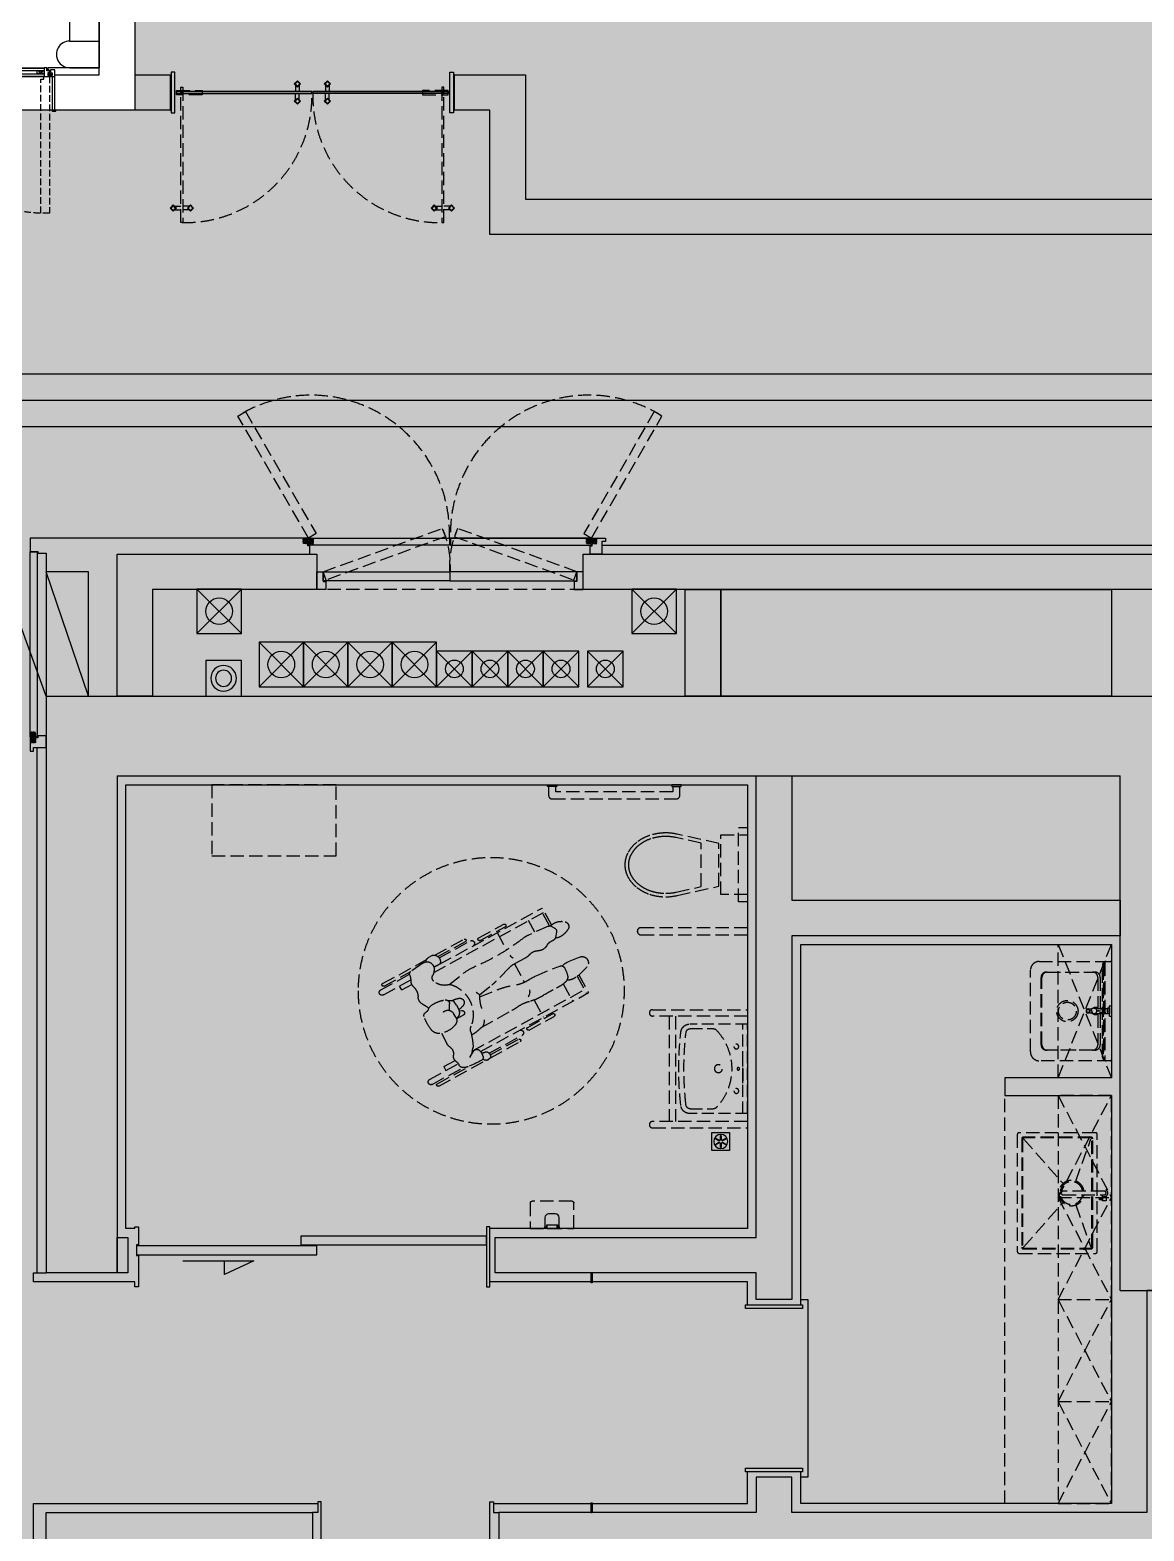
# Model space of a CAD drawing. Extents: x -284868 to 304789, y -137694 to 137894.
# Drawn here: x -67447 to -61173, y -83492 to -75036 of the extents above; entities that cross this region are included whole.
import ezdxf

# ---------------------------------------------------------------- set-up
doc = ezdxf.new("R2010")
doc.units = 0
doc.set_wipeout_variables(frame=1)
doc.linetypes.add('DASH', pattern=[0.35, 0.25, -0.1])
doc.linetypes.add('DASHED', pattern=[0.75, 0.5, -0.25])
doc.layers.get('0').update_dxf_attribs({"linetype": 'CONTINUOUS'})
for name, color, linetype in [('0-墙', 4, 'CONTINUOUS'), ('0-建筑柱体', 251, 'CONTINUOUS'), ('0-消防栓(给排水)', 9, 'CONTINUOUS'), ('0-非设计区域', 251, 'CONTINUOUS'), ('CABLETRAY', 4, 'CONTINUOUS'), ('CABLETRAY_DOTE', 5, 'DASH'), ('F-地漏', 8, 'CONTINUOUS'), ('P-完成面', 42, 'CONTINUOUS'), ('P-平面家具', 3, 'CONTINUOUS'), ('P-平面洁具', 3, 'CONTINUOUS'), ('P-门套', 3, 'CONTINUOUS'), ('P-门扇', 6, 'CONTINUOUS'), ('WIRE-照明', 130, 'CONTINUOUS')]:
    doc.layers.add(name, color=color, linetype=linetype)

# ---------------------------------------------------------------- blocks, each defined once
blk = doc.blocks.new('sgASGHHHH')
for points in [[(-109045.8, -897124), (-108645.8, -897574), (-102995.8, -897574), (-102879.2, -897424), (-102995.8, -897124)], [(-108645.8, -897574), (-109045.8, -897124), (-109045.8, -900374), (-108645.8, -900374)], [(-102879.2, -897424), (-102645.8, -897574), (-98745.8, -897574), (-98745.8, -897124), (-102995.8, -897124)], [(-102645.8, -900474), (-102645.8, -897574), (-102879.2, -897424), (-102995.8, -897574), (-102995.8, -900474)]]:
    blk.add_hatch(color=256).paths.add_polyline_path(points)
at = {"color": 4}
for p, q in [((-109045.8, -897124), (-102995.8, -897124)), ((-109045.8, -897124), (-109045.8, -900374)), ((-102995.8, -897124), (-98745.8, -897124)), ((-108645.8, -897574), (-102995.8, -897574)), ((-108645.8, -897574), (-108645.8, -900374)), ((-102995.8, -900474), (-102995.8, -897574)), ((-108645.8, -900374), (-109045.8, -900374)), ((-102995.8, -900474), (-102645.8, -900474))]:
    blk.add_line(p, q, dxfattribs=at)
blk = doc.blocks.new('A$C10332E08')
for p, q in [((250, 0), (0, 250)), ((250, 250), (0, 0))]:
    blk.add_line(p, q)
blk.add_lwpolyline([(0, 250), (250, 250), (250, 0), (0, 0)], close=True)
blk = doc.blocks.new('A$C2AC726D9')
for centre, radius in [((11625, -11675), 75), ((14075, -11675), 75), ((11975, -11975), 75), ((12225, -11975), 75), ((12475, -11975), 75), ((12725, -11975), 75), ((12950, -12000), 50), ((13150, -12000), 50), ((13350.1, -12000), 50), ((13550.1, -12000), 50), ((13800, -12000), 50)]:
    blk.add_circle(centre, radius)
at = {"xscale": -1, "rotation": 90}
for p in [(11750, -11550), (14200, -11550), (12100, -11850), (12350, -11850), (12600, -11850), (12850, -11850)]:
    blk.add_blockref('A$C10332E08', p, dxfattribs=at)
at = {"zscale": 0.8, "rotation": 90}
for p, xscale, yscale in [((13050, -11900), -0.8000000000000095, 0.8000000000000095), ((13900, -11900), -0.8000000000000081, 0.8000000000000081)]:
    blk.add_blockref('A$C10332E08', p, dxfattribs=dict(at, xscale=xscale, yscale=yscale))
at = {"xscale": -0.8, "yscale": 0.8, "zscale": 0.8}
for p in [(13250, -12100), (13450.1, -12100), (13650.1, -12100)]:
    blk.add_blockref('A$C10332E08', p, dxfattribs=at)
blk = doc.blocks.new('A$C2E9C7AB1')
blk.add_lwpolyline([(-200, 0), (0, 0), (0, -200), (-200, -200)], close=True)
for radius in [72.3, 45.5]:
    blk.add_circle((-100, -100), radius)
blk = doc.blocks.new('A$C5B4E3DF6')
for p, q in [((0, 240), (-658.7, 476.9)), ((-700, 0), (-700, 240)), ((0, 0), (-700, 240)), ((-700, 240), (0, 240)), ((0, 240), (0, 0)), ((0, 0), (-700, 0))]:
    blk.add_line(p, q)
for points in [[(-700, 240), (-541.4, 498.1), (-398.1, 240)], [(-398.1, 240), (-239.5, 498.1), (-96.1, 240)], [(-700, 0), (-700, 240), (0, 0)]]:
    blk.add_solid(points)
blk = doc.blocks.new('A$C3F6147FC')
at = {"xscale": -1}
for name, p, rotation in [('A$C5B4E3DF6', (240, 20700), 90), ('A$C2E9C7AB1', (1100, 20900), 270)]:
    blk.add_blockref(name, p, dxfattribs=dict(at, rotation=rotation))
blk = doc.blocks.new('A$C67A6433D')
at = {"linetype": 'DASH', "ltscale": 0.03}
blk.add_wipeout([(30.7, 0), (-28.1, 0), (-28.1, 25.8), (30.7, 25.8)], dxfattribs=at)
for p, q in [((-25.8, 19.5), (-22.7, 19)), ((-25.4, 13.4), (-18.7, 4.2)), ((-20.9, 18.6), (-9.1, 16.4)), ((-20.3, 1.6), (-20.3, 0)), ((-18.9, 12.6), (-11.9, 2.9)), ((-17.9, 11.2), (-6.8, 9.1)), ((-16, 8.5), (-6.1, 8.5)), ((-16, 2.9), (-0.3, 2.9)), ((-13, 24.2), (-13, 25.8)), ((-12.3, 23.4), (-12.3, 24.7)), ((-12.3, 24.7), (0, 24.7)), ((-8.8, 11.8), (-8.7, 20.7)), ((-8.7, 16.4), (-8.7, 20.7)), ((-1.5, 4), (-7.9, 10.2)), ((-1.9, 19.2), (-3.5, 14.1)), ((0.4, 9.4), (-2.8, 11.9)), ((2.6, 9.4), (5.8, 11.9)), ((30.4, 25.8), (3, 25.8)), ((14.9, 24.7), (3, 24.7)), ((18.6, 2.9), (3.3, 2.9)), ((4.5, 4), (10.9, 10.2)), ((4.9, 19.2), (6.5, 14.1)), ((18.6, 8.5), (9.1, 8.5)), ((11.8, 11.8), (11.7, 20.7)), ((23.5, 18.6), (11.7, 16.4)), ((20.5, 11.2), (12.3, 9.7)), ((21.5, 12.6), (14.5, 2.9)), ((14.9, 23.4), (14.9, 24.7)), ((15.6, 24.2), (15.6, 25.8)), ((28, 13.4), (21.4, 4.2)), ((22.9, 1.6), (22.9, 0)), ((28.4, 19.5), (25.4, 19))]:
    blk.add_line(p, q, dxfattribs=at)
for points in [[(0, 9.7), (0, 25.8), (-27.7, 25.8), (-27.7, 0), (0, 0), (0, 2.7)], [(3, 9.7), (3, 25.8), (30.7, 25.8), (30.7, 0), (3, 0), (3, 2.7)]]:
    blk.add_lwpolyline(points, dxfattribs=at)
for points in [[(-13, 24.2), (-13, 24.2), (-25.8, 24.2, 0.414214), (-26.5, 23.4), (-26.5, 2.4, 0.414214), (-25.8, 1.6), (-20.3, 1.6)], [(-12.3, 23.4), (-25, 23.4, 0.414214), (-25.8, 22.6), (-25.8, 16.8)], [(-25.8, 14), (-25.8, 5, 0.414214), (-25, 4.2), (-18.7, 4.2)], [(14.9, 23.4), (27.6, 23.4, -0.414214), (28.4, 22.6), (28.4, 16.8)], [(15.6, 24.2), (15.6, 24.2), (28.4, 24.2, -0.414214), (29.2, 23.4), (29.2, 2.4, -0.414214), (28.4, 1.6), (22.9, 1.6)], [(28.4, 14), (28.4, 5, -0.414214), (27.6, 4.2), (21.4, 4.2)]]:
    blk.add_lwpolyline(points, format="xyb", dxfattribs=at)
for centre in [(-22.5, 15.4), (-5.1, 20.7), (1.5, 6), (8.1, 20.7), (25.1, 15.4)]:
    blk.add_circle(centre, 1.99, dxfattribs=at)
for centre, radius, start, end in [((-22.5, 15.4), 3.58, 338.85628, 221.96096), ((-17.6, 13.5), 1.59, 158.85628, 216.02452), ((-16, 6.5), 3.58, 211.82128, 270), ((-6.8, 11.8), 1.99, 178.25247, 238.26721), ((-5.1, 20.7), 3.58, 334.84516, 179.12624), ((-1.6, 13.5), 1.99, 160.89293, 232.11387), ((1.5, 6), 3.58, 213.03161, 326.96839), ((1.5, 6), 3.58, 72.86559, 107.13441), ((8.1, 20.7), 3.58, 0.87376, 205.15484), ((4.6, 13.5), 1.99, 307.88613, 19.10707), ((9.8, 11.8), 1.99, 301.73279, 1.74753), ((12, 11.2), 1.59, 222.33862, 280.57582), ((18.6, 6.5), 3.58, 270, 328.17872), ((25.1, 15.4), 3.58, 318.03904, 201.14372), ((20.2, 13.5), 1.59, 323.97548, 21.14372)]:
    blk.add_arc(centre, radius, start, end, dxfattribs=at)
blk = doc.blocks.new('A$C46102C59')
at = {"layer": 'P-门套'}
for points in [[(0, 80), (35, 80), (35, 25), (50, 25), (50, -20), (0, -20), (0, 80)], [(1500, 80), (1465, 80), (1465, 25), (1450, 25), (1450, -20), (1500, -20), (1500, 80)]]:
    blk.add_lwpolyline(points, dxfattribs=at)
at = {"layer": 'P-门扇', "color": 251, "linetype": 'DASH', "ltscale": 300}
for points in [[(35, 80), (706.9, 324.5), (724, 277.6), (52.1, 33)], [(1465, 80), (793.1, 324.5), (776, 277.6), (1447.9, 33)]]:
    blk.add_lwpolyline(points, close=True, dxfattribs=at)
at = {"layer": 'P-门扇'}
for points in [[(35, 80), (750, 80), (750, 30), (35, 30)], [(1465, 80), (750, 80), (750, 30), (1465, 30)]]:
    blk.add_lwpolyline(points, close=True, dxfattribs=at)
at = {"layer": 'P-门扇', "color": 251, "linetype": 'DASH', "ltscale": 300}
for centre, radius, start, end in [((220.1, 110.7), 530.8, 356.68417, 23.71978), ((1297.3, 109.6), 548.1, 156.90653, 183.09347)]:
    blk.add_arc(centre, radius, start, end, dxfattribs=at)
blk = doc.blocks.new('A$C7B347943')
at = {"layer": 'P-门扇', "color": 251, "linetype": 'DASH', "ltscale": 300}
for p, q in [((-9.9, 0), (9.9, 0)), ((0, -9.9), (0, 9.9))]:
    blk.add_line(p, q, dxfattribs=at)
blk.add_lwpolyline([(114, -12), (114, 12), (-30, 12), (-30, -12)], close=True, dxfattribs=at)
at = {"layer": 'P-门扇', "color": 6, "linetype": 'DASH', "ltscale": 300}
blk.add_circle((0, 0), 6, dxfattribs=at)
blk = doc.blocks.new('A$C21f4e1ae')
at = {"layer": 'P-门扇', "color": 251, "linetype": 'DASH', "ltscale": 300}
for p, q in [((-775.5, 1), (-775.5, -34)), ((-755.5, 1), (-755.5, -34)), ((-775.5, -81), (-775.5, -46)), ((-755.5, -81), (-755.5, -46)), ((-775.5, -1469), (-775.5, -1504)), ((-775.5, -1551), (-775.5, -1516)), ((-755.5, -1469), (-755.5, -1504)), ((-755.5, -1551), (-755.5, -1516))]:
    blk.add_line(p, q, dxfattribs=at)
at = {"layer": 'P-门扇', "color": 8}
for p, q in [((-120, -10), (-120, -772.5)), ((-110, -10), (-110, -772.5)), ((-120, -1540), (-120, -777.5)), ((-110, -1540), (-110, -777.5))]:
    blk.add_line(p, q, dxfattribs=at)
at = {"layer": 'P-门扇', "color": 251}
for p, q in [((-156, -680.5), (-121, -680.5)), ((-156, -700.5), (-121, -700.5)), ((-74, -680.5), (-109, -680.5)), ((-74, -700.5), (-109, -700.5)), ((-156, -849.5), (-121, -849.5)), ((-156, -869.5), (-121, -869.5)), ((-74, -849.5), (-109, -849.5)), ((-74, -869.5), (-109, -869.5))]:
    blk.add_line(p, q, dxfattribs=at)
at = {"layer": 'P-门扇', "color": 251, "linetype": 'DASH', "ltscale": 300}
for points in [[(-748, 8.5), (-765.5, 26), (-783, 8.5), (-765.5, -9)], [(-752.2, 8.5), (-765.5, 21.8), (-778.8, 8.5), (-765.5, -4.8)], [(-847.5, -35), (-846.5, -34), (-86, -34), (-85, -35), (-85, -45), (-86, -46), (-846.5, -46), (-847.5, -45)], [(-748, -88.5), (-765.5, -106), (-783, -88.5), (-765.5, -71)], [(-752.2, -88.5), (-765.5, -101.8), (-778.8, -88.5), (-765.5, -75.2)], [(-847.5, -1515), (-846.5, -1516), (-86, -1516), (-85, -1515), (-85, -1505), (-86, -1504), (-846.5, -1504), (-847.5, -1505)], [(-748, -1461.5), (-765.5, -1444), (-783, -1461.5), (-765.5, -1479)], [(-752.2, -1461.5), (-765.5, -1448.2), (-778.8, -1461.5), (-765.5, -1474.8)], [(-748, -1558.5), (-765.5, -1576), (-783, -1558.5), (-765.5, -1541)], [(-752.2, -1558.5), (-765.5, -1571.8), (-778.8, -1558.5), (-765.5, -1545.2)]]:
    blk.add_lwpolyline(points, close=True, dxfattribs=at)
at = {"layer": 'P-门扇'}
for points in [[(-110, -772.5), (-109, -771.5), (-109, -11), (-110, -10), (-120, -10), (-121, -11), (-121, -771.5), (-120, -772.5)], [(-110, -777.5), (-109, -778.5), (-109, -1539), (-110, -1540), (-120, -1540), (-121, -1539), (-121, -778.5), (-120, -777.5)]]:
    blk.add_lwpolyline(points, close=True, dxfattribs=at)
at = {"layer": 'P-门扇', "color": 251}
for points in [[(-163.5, -673), (-181, -690.5), (-163.5, -708), (-146, -690.5)], [(-66.5, -673), (-49, -690.5), (-66.5, -708), (-84, -690.5)], [(-163.5, -677.2), (-176.8, -690.5), (-163.5, -703.8), (-150.2, -690.5)], [(-66.5, -677.2), (-53.2, -690.5), (-66.5, -703.8), (-79.8, -690.5)], [(-163.5, -877), (-181, -859.5), (-163.5, -842), (-146, -859.5)], [(-66.5, -877), (-49, -859.5), (-66.5, -842), (-84, -859.5)], [(-163.5, -872.8), (-176.8, -859.5), (-163.5, -846.2), (-150.2, -859.5)], [(-66.5, -872.8), (-53.2, -859.5), (-66.5, -846.2), (-79.8, -859.5)]]:
    blk.add_lwpolyline(points, close=True, dxfattribs=at)
at = {"layer": 'P-门扇', "color": 251, "linetype": 'DASH', "ltscale": 300}
for centre, start, end in [((-133.7, -58.7), 178.68099, 271.31901), ((-133.7, -1491.3), 88.68099, 181.31901)]:
    blk.add_arc(centre, 714, start, end, dxfattribs=at)
at = {"layer": 'P-门扇', "extrusion": (0, 0, -1), "zscale": -1, "rotation": 270}
blk.add_blockref('A$C7B347943', (115, -40), dxfattribs=at)
at = {"layer": 'P-门扇', "rotation": 90.00000000000003}
blk.add_blockref('A$C7B347943', (-115, -1510), dxfattribs=at)
blk = doc.blocks.new('A$C2652ee14')
at = {"layer": 'P-完成面'}
for p, q in [((-200, 1600), (-200, 1595)), ((0, 1600), (0, 1595)), ((-200, 0), (-200, 5)), ((0, 0), (0, 5))]:
    blk.add_line(p, q, dxfattribs=at)
for points in [[(-215, 1595), (-215, 1575), (15, 1575), (15, 1595)], [(-215, 5), (-215, 25), (15, 25), (15, 5)]]:
    blk.add_lwpolyline(points, close=True, dxfattribs=at)
blk = doc.blocks.new('grwgergregegww')
at = {"layer": 'P-平面家具', "color": 251, "linetype": 'DASH', "ltscale": 300}
for p, q in [((211406.2, 140269), (211144.3, 140165.5)), ((211412, 140254.3), (211252.6, 140191.3)), ((211440.7, 140254.7), (211268.3, 140186.6)), ((211452.3, 140225.3), (211288.5, 140160.5)), ((211095, 140146), (210920.6, 140077.1)), ((211090, 140127), (210926.4, 140062.4)), ((211106.8, 140156.2), (211128.4, 140164.6)), ((211172.5, 140169.3), (211251.3, 140191)), ((211364.9, 140163.5), (211304.2, 140139.5)), ((211364.9, 140163.5), (211355.6, 140187.1)), ((211118.1, 140093.2), (210503.9, 139850.5)), ((211173.9, 140088), (210513.2, 139827)), ((211091.3, 140116.7), (210905.1, 140043.1)), ((211146.8, 140104.6), (211128.9, 140097.5)), ((210861.7, 140018.2), (210712.7, 139959.3)), ((210868.1, 140002.2), (210719, 139943.3)), ((210772.5, 139956.7), (210813.2, 139853.8)), ((211172.3, 139978.3), (211071.1, 139957)), ((210634.5, 139795.5), (210598.1, 139887.7)), ((211233, 139871.4), (211227.3, 139894.4)), ((211245.3, 139928.1), (211231.1, 139911)), ((211233.6, 139869.8), (211243.4, 139848.1)), ((210543.7, 139749.7), (210503.9, 139850.5)), ((210554.8, 139754.3), (210515, 139854.9)), ((210560, 139758.1), (210670.6, 139813.6)), ((210882.7, 139778.5), (210990.6, 139787.2)), ((211112.5, 139800.9), (211006.1, 139742.8)), ((211105.5, 139809.8), (211018.6, 139791.3)), ((211248, 139840.2), (211237.4, 139828.7)), ((211286.2, 139821), (211253.2, 139806.5)), ((211294.3, 139819.8), (211278.1, 139822.1)), ((211288.3, 139830.8), (211280.4, 139854.3)), ((211408.6, 139836.2), (211434.3, 139775.1)), ((210546.1, 139725.6), (210549.5, 139744.2)), ((210557.4, 139701.9), (210583.2, 139687.8)), ((210782.7, 139744.5), (210846.1, 139769.9)), ((210846.3, 139770), (210889.9, 139659.7)), ((211545.8, 139705.6), (211478, 139678.8)), ((211651.9, 139720.3), (211480.2, 139652.5)), ((211545.8, 139705.6), (211555.1, 139682.1)), ((211374.6, 139638), (210694.2, 139369.1)), ((211240.6, 139684.1), (211056.6, 139612.6)), ((211391.2, 139628.6), (211359.9, 139646.3)), ((211648, 139656.9), (211365.5, 139545.2)), ((211411.1, 139625.2), (211371.3, 139631.9)), ((211385.7, 139631.7), (211386.7, 139629.3)), ((211642.2, 139671.6), (211449.3, 139595.3)), ((211663.5, 139690.9), (211479.3, 139618.1)), ((210580.7, 139511.4), (210644.2, 139544.9)), ((211347.8, 139600.1), (210703.5, 139345.5)), ((210931.5, 139554.4), (210972.1, 139451.7)), ((211323.9, 139556.7), (211127.9, 139479.2)), ((211326.7, 139546.9), (211156.7, 139479.7)), ((211339.2, 139534.8), (211162.5, 139465)), ((211342.1, 139534.9), (211355.8, 139537.5)), ((211364.3, 139543.3), (211369.8, 139552.1)), ((210661.7, 139451.1), (210703.5, 139345.5)), ((210673.6, 139453.5), (210714.5, 139349.9)), ((210756.7, 139486.3), (210797.6, 139382.7)), ((211072.9, 139483.8), (210923.9, 139424.9)), ((211079.2, 139467.8), (210930.2, 139408.9))]:
    blk.add_line(p, q, dxfattribs=at)
blk.add_circle((211046, 139772.8), 750, dxfattribs=at)
for centre, radius, start, end in [((211409.1, 140261.6), 7.91, 291.56195, 111.56195), ((211446.5, 140240), 15.8, 291.56195, 111.56195), ((211129, 140126.8), 39, 150.56377, 224.85482), ((211115.2, 140134.6), 23.2, 111.18853, 150.56377), ((211137.8, 140140.4), 25.9, 47.46566, 111.18853), ((211183.1, 140130.5), 40.2, 105.38819, 223.41854), ((211256, 140173.9), 17.7, 33.009, 105.38819), ((211424.4, 140283.3), 183.2, 213.009, 224.41341), ((211254.8, 140117.1), 54.3, 4.99251, 44.41341), ((211390.9, 140129), 82.4, 184.99251, 228.04534), ((210910.9, 140028.4), 15.8, 111.56195, 291.56195), ((210923.5, 140069.7), 7.91, 111.56195, 291.56195), ((211116.1, 140114), 20.9, 224.85482, 307.15291), ((211150.9, 140068), 36.8, 87.87907, 127.15291), ((211206.7, 140152.8), 72.7, 223.41854, 257.01342), ((211120.4, 140053.4), 91.3, 304.61678, 1.61754), ((211184.2, 140055.2), 27.5, 1.61754, 77.01342), ((211302.3, 140030.5), 50.1, 344.03974, 48.04534), ((210715.9, 139951.3), 8.61, 111.56195, 291.56195), ((210864.9, 140010.2), 8.61, 291.56195, 111.56195), ((211121.5, 139717.2), 245.1, 101.87701, 117.4), ((211329.3, 139901.6), 178.3, 154.87617, 250.90073), ((211372.1, 139806.6), 179.4, 105.15205, 131.97558), ((211337.2, 139935.6), 45.7, 70.233, 105.15205), ((211464.1, 139984.2), 118.1, 164.03974, 181.83628), ((211364.4, 140011.5), 35, 250.233, 290.60842), ((211383.3, 139961.4), 18.6, 31.34524, 110.60842), ((211183.5, 139839.7), 252.6, 11.51768, 31.34524), ((210440, 141032), 1235.9, 282.07249, 297.4), ((211210, 139866.4), 24.5, 133.09396, 264.267), ((211267.9, 139804.5), 109.3, 111.32388, 133.09396), ((211245.5, 139898.9), 18.8, 140.19075, 194.03883), ((211242.1, 139873.7), 9.4, 194.03883, 204.45617), ((211266.8, 139923.6), 22, 131.97558, 232.39189), ((211030.7, 139617.1), 364.9, 46.67716, 52.39189), ((211314.1, 139867.6), 36.3, 96.12429, 201.56195), ((211380.8, 139879.9), 51.2, 313.42844, 11.51768), ((210722.8, 139709.8), 116.2, 102.07249, 116.66904), ((210801.6, 139805.8), 25.5, 336.24859, 32.18487), ((210972.8, 140007.4), 220.9, 274.61744, 281.98636), ((210928.2, 139825.8), 178, 353.74568, 2.19164), ((210999, 139658.7), 181.9, 30.34241, 54.28794), ((211216.6, 139932.4), 90.8, 264.267, 287.85438), ((211247.6, 139819.2), 13.9, 137.33094, 293.73478), ((211284.5, 139866.8), 45.1, 204.45617, 261.83687), ((211322.6, 139842.4), 36.2, 198.52746, 269.18804), ((211324, 139939.8), 133.7, 269.18804, 313.42844), ((210506.7, 139690.3), 28.2, 154.39602, 262.38882), ((210558.2, 139665.7), 85.3, 94.15852, 154.39602), ((210568.1, 139721.5), 22.4, 169.46582, 241.4927), ((210568.7, 139740.6), 19.5, 116.66904, 169.46582), ((210636.6, 139642.2), 54.5, 79.47728, 121.68435), ((210658.1, 139758), 63.3, 259.47728, 320.45126), ((210748.4, 139683.4), 53.9, 91.43474, 140.45126), ((210744.5, 139839.8), 102.6, 271.43474, 291.81589), ((210892.8, 139653.1), 125.8, 94.61744, 111.81589), ((211155.4, 139469.6), 311.3, 115.89398, 134.17403), ((211238.2, 139737), 55.3, 222.73449, 266.45707), ((211226.7, 139912.9), 229.2, 273.48751, 290.99212), ((211252.5, 139679.8), 56.5, 35.9179, 70.90073), ((211659.1, 139974.4), 445.7, 215.9179, 225.74479), ((211382.2, 139753.2), 56.6, 355.09896, 22.84284), ((211484.6, 139744.4), 46.2, 175.09896, 238.43046), ((211440.4, 139672.6), 38.1, 356.34707, 58.43046), ((211657.7, 139705.6), 15.8, 291.56195, 111.56195), ((210518.7, 139779.8), 118.5, 262.38882, 296.66852), ((210553.5, 139710.5), 40.9, 296.66852, 323.8401), ((210595, 139709.6), 24.7, 241.4927, 301.68435), ((211822.8, 137585), 2280.4, 115.97897, 119.72293), ((210927.2, 139423), 235.9, 105.50597, 115.97897), ((210817.9, 139816.9), 172.9, 285.50597, 314.17403), ((210950, 139886.7), 294.2, 284.11264, 291.24993), ((211367.7, 139610.7), 21.5, 80.53287, 187.20911), ((211388.3, 139696.4), 57.6, 225.74479, 240.46124), ((211424.7, 139660.5), 69.1, 298.01627, 326.14965), ((211533.7, 139666.6), 55.3, 176.34707, 205.33514), ((211464.5, 139633.8), 21.3, 326.14965, 25.33514), ((211645.1, 139664.2), 7.91, 291.56195, 111.56195), ((210686, 139465.6), 89.6, 92.01268, 117.79928), ((210703.2, 139546.1), 22.2, 119.72293, 200.2739), ((210826.4, 139591.7), 153.5, 200.2739, 218.07969), ((211085.6, 138894.3), 670.6, 107.0644, 115.25952), ((210831.9, 139720.8), 194, 287.0644, 307.39209), ((210944.9, 139642.7), 51.6, 217.22611, 262.86895), ((211070, 139409.4), 198, 104.11264, 127.39209), ((211355.6, 139560.7), 31.9, 163.78198, 227.15551), ((211337.7, 139565.9), 13.4, 103.73542, 163.78198), ((211340.3, 139544.2), 9.45, 227.15551, 280.86291), ((211328.8, 139602.6), 24.4, 283.73542, 332.07257), ((211427.1, 139618.2), 81.4, 187.20911, 215.2729), ((211353.4, 139550.2), 12.9, 280.86291, 327.75697), ((211375.9, 139582), 18.7, 215.2729, 292.26665), ((211360.4, 139558), 11.1, 327.75697, 35.14342), ((211073.5, 140320.6), 816.8, 292.26665, 298.01627), ((210597, 139480.5), 34.9, 117.79928, 269.59278), ((210599.3, 139799.4), 353.9, 269.59278, 283.30091), ((210659.9, 139542.9), 90.3, 283.30091, 318.90903), ((210734.1, 139519.4), 36.3, 218.07969, 276.72649), ((210715.3, 139679.2), 197.3, 276.72649, 295.25952), ((211076.1, 139475.8), 8.61, 291.56195, 111.56195), ((211122.1, 139493.9), 15.8, 111.56195, 291.56195), ((211159.6, 139472.3), 7.91, 111.56195, 291.56195), ((210927.1, 139416.9), 8.61, 111.56195, 291.56195)]:
    blk.add_arc(centre, radius, start, end, dxfattribs=at)
blk = doc.blocks.new('_LV1')
at = {"layer": 'P-平面家具', "linetype": 'DASH', "ltscale": 300}
for p, q in [((-280, 0), (280, 0)), ((-280, 0), (-280, -360.7)), ((280, 0), (280, -360.7)), ((-280, -29), (280, -29)), ((0.2, -29), (-89.8, -29)), ((-89.8, -29), (90.2, -29)), ((-250.9, -356.5), (-250.9, -214.3)), ((251.3, -356.4), (251.3, -214.6))]:
    blk.add_line(p, q, dxfattribs=at)
for centre, radius in [((-138.9, -69.1), 15), ((0, -56.7), 8), ((138.9, -69.1), 15), ((0.9, -181.6), 24.9)]:
    blk.add_circle(centre, radius, dxfattribs=at)
for centre, radius, start, end in [((0, -452.1), 353.9, 46.75809, 133.15434), ((-222.9, -214.3), 28, 133.15434, 180), ((223.3, -214.6), 28, 0, 46.75809), ((-224, -360.7), 56, 180, 263.48098), ((-222.9, -356.5), 28, 180, 263.49841), ((223.3, -356.4), 28, 276.51223, 0), ((224, -360.7), 56, 276.51902, 0), ((0, 1599.6), 2029, 263.48098, 276.51902), ((0, 1599.6), 1996.7, 263.49841, 276.51223)]:
    blk.add_arc(centre, radius, start, end, dxfattribs=at)
blk = doc.blocks.new('A$C3B184003')
blk.add_lwpolyline([(0, -100), (100, -100), (100, 0), (0, 0)], close=True)
at = {"color": 8}
for points in [[(42.7, -45.8), (42.7, -45.8, 0.414214), (41.9, -43), (23.7, -32.5, 0.414214), (21, -33.3), (21, -33.3, 0.414214), (21.7, -36), (39.9, -46.5, 0.414214)], [(42.7, -54.2), (42.7, -54.2, 0.414214), (39.9, -53.5), (21.7, -64, 0.414214), (21, -66.7), (21, -66.7, 0.414214), (23.7, -67.5), (41.9, -57, 0.414214)], [(50, -41.5), (50, -41.5, 0.414214), (52, -39.5), (52, -18.5, 0.414214), (50, -16.5), (50, -16.5, 0.414214), (48, -18.5), (48, -39.5, 0.414214)], [(50, -58.5), (50, -58.5, 0.414214), (48, -60.5), (48, -81.5, 0.414214), (50, -83.5), (50, -83.5, 0.414214), (52, -81.5), (52, -60.5, 0.414214)], [(57.3, -45.8), (57.3, -45.8, 0.414214), (60.1, -46.5), (78.3, -36, 0.414214), (79, -33.3), (79, -33.3, 0.414214), (76.3, -32.5), (58.1, -43, 0.414214)], [(57.3, -54.2), (57.3, -54.2, 0.414214), (58.1, -57), (76.3, -67.5, 0.414214), (79, -66.7), (79, -66.7, 0.414214), (78.3, -64), (60.1, -53.5, 0.414214)]]:
    blk.add_lwpolyline(points, format="xyb", close=True, dxfattribs=at)
blk.add_circle((50, -50), 40, dxfattribs=at)
blk = doc.blocks.new('A$C5BF30230')
at = {"color": 251, "linetype": 'DASH', "ltscale": 300}
blk.add_lwpolyline([(144, -122.5), (0, -122.5), (0, 122.5), (144, 122.5, -0.414214), (154, 112.5), (154, -112.5, -0.414214)], format="xyb", close=True, dxfattribs=at)
blk = doc.blocks.new('香薰机')
blk.add_lwpolyline([(10, 40), (0, 40), (0, -40), (10, -40)])
blk.add_lwpolyline([(19, 29), (19, -29), (0, -29), (0, 29)], close=True)
blk.add_lwpolyline([(10, 30), (10, 40), (62, 40, -0.414214), (82, 20), (82, -20, -0.414214), (62, -40), (10, -40), (10, -30), (20, -30), (20, 30), (10, 30)], format="xyb")
blk = doc.blocks.new('A$C25ED227E')
at = {"layer": 'P-平面家具', "linetype": 'DASH', "ltscale": 300}
for points in [[(-160, 118.9), (-395.9, 171.8, 0.055207), (-460, 178.9, 0.07853), (-550.3, 164.6, 0.087867), (-622.6, 126.2, 0.105377), (-673.5, 65.4, 0.122302), (-690, -1.1, 0.122302), (-673.5, -67.6, 0.105377), (-622.6, -128.4, 0.087867), (-550.3, -166.8, 0.07853), (-460, -181.1, 0.055207), (-395.9, -174), (-160, -121.1)], [(-260, 120.8), (-400.3, 152.3, 0.055207), (-460, 158.9, 0.07853), (-544.2, 145.6, 0.087867), (-610.3, 110.4, 0.105377), (-655.8, 56, 0.122302), (-670, -1.1, 0.122302), (-655.8, -58.3, 0.105377), (-610.3, -112.7, 0.087867), (-544.2, -147.8, 0.07853), (-460, -161.1, 0.055207), (-400.3, -154.5), (-260, -123.1)]]:
    blk.add_lwpolyline(points, format="xyb", close=True, dxfattribs=at)
for points in [[(-50, -210), (-50, 210), (0, 210), (0, -210)], [(0, 168.9), (0, -168.9), (-150, -168.9), (-150, 168.9)]]:
    blk.add_lwpolyline(points, close=True, dxfattribs=at)
blk = doc.blocks.new('A$C24F8606E')
at = {"layer": 'P-平面家具', "linetype": 'DASH', "ltscale": 300}
for p, q in [((-274.1, -36.7), (274.1, -36.7)), ((-265.3, -44.1), (265.3, -44.1)), ((-252.1, -46.9), (252.1, -46.9)), ((-12, -30.8), (-12, -67.2)), ((-10.1, -30.8), (-10.1, -62.5)), ((-8.9, -23.7), (6.6, -23.7)), ((-2.2, -69), (-2.2, -78.8)), ((0.3, -60.9), (0.3, -79.6)), ((9.1, -30.8), (9.1, -67.2)), ((12.3, -30.8), (12.3, -67.2))]:
    blk.add_line(p, q, dxfattribs=at)
for points in [[(-275, 0), (275, 0, -0.414214), (280, -5), (280, -30, -0.414214), (260, -50), (-260, -50, -0.414214), (-280, -30), (-280, -5, -0.414214)], [(-29.7, 0), (29.7, 0), (29.7, -8.4, -0.414214), (27.7, -10.4), (-27.7, -10.4, -0.414214), (-29.7, -8.4)], [(-190, -63.2), (190, -63.2, -0.414214), (220, -93.2), (220, -361.1, -0.414214), (190, -391.1), (-190, -391.1, -0.414214), (-220, -361.1), (-220, -93.2, -0.414214)], [(-190, -76.8), (190, -76.8, -0.414214), (220, -106.8), (220, -366, -0.414214), (190, -396), (-190, -396, -0.414214), (-220, -366), (-220, -106.8, -0.414214)]]:
    blk.add_lwpolyline(points, format="xyb", close=True, dxfattribs=at)
blk.add_lwpolyline([(280, -5), (280, -406, -0.414214), (230, -456), (-230, -456, -0.414214), (-280, -406), (-280, -5)], format="xyb", dxfattribs=at)
blk.add_lwpolyline([(-17.5, -10.4), (16.2, -10.4), (16.2, -20.1), (-17.5, -20.1)], close=True, dxfattribs=at)
for points in [[(-15, -73.1), (-15, -25.9)], [(13.7, -73.1), (13.7, -25.9)]]:
    blk.add_lwpolyline(points, dxfattribs=at)
at = {"layer": 'P-平面家具', "color": 251, "linetype": 'DASH', "ltscale": 300}
for radius in [60, 50]:
    blk.add_circle((0, -248.1), radius, dxfattribs=at)
at = {"layer": 'P-平面家具', "linetype": 'DASH', "ltscale": 300}
for centre, radius, start, end in [((3.7, -89.3), 24.8, 139.06022, 217.83501), ((3.7, -89.3), 22.8, 156.53781, 213.91506), ((-21.6, -25.3), 6.54, 354.6344, 52.14136), ((3.7, -89.3), 20.8, 139.06022, 195.72932), ((-0.7, -96.7), 14.7, 266.17206, 246.85081), ((-5.1, -89.3), 22.8, 345.85028, 40.93978), ((-5.1, -89.3), 20.8, 344.45567, 30.22092), ((20.2, -25.3), 6.54, 127.85864, 185.3656), ((-5.1, -89.3), 24.8, 322.16499, 40.93978), ((-74.4, -127.3), 62.8, 358.93376, 21.24964), ((-0.7, -131.6), 11.4, 164.02863, 16.78816), ((-0.7, -131.6), 11.4, 16.78816, 164.02863), ((-0.7, -131.6), 8.41, 164.02863, 16.78816), ((-0.7, -131.6), 8.41, 16.78816, 164.02863), ((-7, -110.8), 0.801, 351.49574, 51.47986), ((-4.2, -111.4), 2.02, 167.46626, 347.46626), ((-1.6, -112), 0.657, 96.59835, 164.03102), ((73, -127.3), 62.8, 158.75036, 180.92383)]:
    blk.add_arc(centre, radius, start, end, dxfattribs=at)
blk = doc.blocks.new('A$C04413BCA1')
at = {"layer": 'P-平面家具', "linetype": 'DASH', "ltscale": 300}
for p, q in [((17.4, -30.2), (42.9, -30.2)), ((42.9, -49.8), (17.4, -49.8)), ((29.8, -67), (29.8, -49.8)), ((29.8, -49.8), (37.4, -49.8)), ((37.4, -67), (29.8, -67)), ((37.4, -49.8), (37.4, -67)), ((42.9, -30.2), (42.9, -49.8))]:
    blk.add_line(p, q, dxfattribs=at)
at = {"layer": 'P-平面家具', "color": 251, "linetype": 'DASH', "ltscale": 300}
for p, q in [((-67.4, -200.7), (-305.2, -115)), ((67.1, -200.7), (304.8, -115)), ((-305.2, -495), (-53.7, -272.4)), ((304.8, -495), (53.4, -272.4))]:
    blk.add_line(p, q, dxfattribs=at)
blk.add_lwpolyline([(339.8, -520), (339.8, -90, 0.414214), (329.8, -80), (-330.2, -80, 0.414214), (-340.2, -90), (-340.2, -520, 0.414214), (-330.2, -530), (329.8, -530, 0.414214)], format="xyb", close=True, dxfattribs=at)
at = {"layer": 'P-平面家具', "linetype": 'DASH', "ltscale": 300}
for points in [[(-10, -40), (-10, -272.6, 1), (10, -272.6), (10, -40, 1)], [(314.8, -495), (314.8, -115, 0.414214), (304.8, -105), (-305.2, -105, 0.414214), (-315.2, -115), (-315.2, -495, 0.414214), (-305.2, -505), (304.8, -505, 0.414214)]]:
    blk.add_lwpolyline(points, format="xyb", close=True, dxfattribs=at)
blk.add_lwpolyline([(-10, -110), (-305.2, -110, 0.414214), (-310.2, -115), (-310.2, -495, 0.414214), (-305.2, -500), (304.8, -500, 0.414214), (309.8, -495), (309.8, -115, 0.414214), (304.8, -110), (10, -110)], format="xyb", dxfattribs=at)
blk.add_arc((0, -40), 20, 300, 240, dxfattribs=at)
at = {"layer": 'P-平面家具', "color": 251, "linetype": 'DASH', "ltscale": 300}
for radius, start, end in [(71.5, 97.90908, 81.82953), (64, 98.84295, 80.86429)]:
    blk.add_arc((-0.2, -225), radius, start, end, dxfattribs=at)
blk = doc.blocks.new('A$C9f6c0471')
for p, q in [((-166.6, 3043.8), (0, 3043.8)), ((0, 3043.8), (0, -3043.8)), ((-166.6, 2893.8), (-166.6, 1905)), ((-166.6, 2893.8), (0, 2893.8)), ((-166.6, 1900), (0, 1900)), ((-166.6, -1900), (0, -1900)), ((-166.6, -2893.8), (-166.6, -1905)), ((-166.6, -2893.8), (0, -2893.8)), ((-166.6, -3043.8), (0, -3043.8))]:
    blk.add_line(p, q)
for points in [[(-166.6, 1900), (-161.6, 1900), (-161.6, 1905), (-166.6, 1905)], [(-80, 1500), (-80, 1465), (-50, 1465), (-50, 1500)], [(-50, 1500), (-80, 1500)], [(-50, 1495), (-80, 1495)], [(-50, 1500), (-50, 1500)], [(-80, -1500), (-80, -1465), (-50, -1465), (-50, -1500)], [(-50, -1495), (-80, -1495)], [(-50, -1500), (-80, -1500)], [(-50, -1500), (-50, -1500)], [(-166.6, -1900), (-161.6, -1900), (-161.6, -1905), (-166.6, -1905)], [(-166.6, -1900), (-161.6, -1900), (-161.6, -1905), (-166.6, -1905)], [(-166.6, -1900), (-161.6, -1900), (-161.6, -1905), (-166.6, -1905)]]:
    blk.add_lwpolyline(points)
for points in [[(-166.6, 1750), (-150, 1750, -0.414214), (-50, 1650), (-50, 1465)], [(-50, 1500), (-236.6, 1500, 0.414213), (-336.6, 1400, 0), (-336.6, 1400), (-336.6, 338.7, 0.414214), (-236.6, 238.7), (-150, 238.7)], [(-80, 1500), (-100, 1500, 0.414214), (-150, 1450), (-150, -10.1)], [(-80, -1500), (-100, -1500, -0.414214), (-150, -1450), (-150, -10.1)], [(-50, -1500), (-236.6, -1500, -0.414214), (-336.6, -1400), (-336.6, -358.8, 0), (-336.6, -358.8, -0.414213), (-236.6, -258.8), (-150, -258.8)], [(-166.6, -1750), (-150, -1750, 0.414214), (-50, -1650), (-50, -1465)]]:
    blk.add_lwpolyline(points, format="xyb")
for centre in [(-166.7, 2968.8), (-166.7, 1825), (-166.7, -1825), (-166.7, -2968.8)]:
    blk.add_arc(centre, 75, 89.99114, 270.00886)
blk = doc.blocks.new('FZ03')
at = {"color": 8}
for p, q in [((-4, 1), (-4, 3)), ((-4, 3), (0, 3)), ((0, 0), (-4, 1)), ((-3, 7), (3, 7)), ((0, 7), (-3, 5)), ((-3, 3), (-3, 7)), ((0, 5), (-3, 4)), ((0, 7), (3, 5)), ((0, 7), (0, 3)), ((0, 5), (3, 4)), ((0, 3), (4, 3)), ((4, 1), (0, 0)), ((3, 3), (3, 7)), ((4, 3), (4, 1))]:
    blk.add_line(p, q, dxfattribs=at)
blk = doc.blocks.new('A$C79893AB6')
at = {"color": 8, "linetype": 'DASHED', "ltscale": 5}
for points in [[(10, 20.3), (0, 20.3), (0, 5.3), (10, 5.3)], [(10, 0), (12, 0), (12, 25), (10, 25)], [(13, 0), (15, 0), (15, 25), (13, 25)], [(15, 20.3), (25, 20.3), (25, 5.3), (15, 5.3)]]:
    blk.add_lwpolyline(points, close=True, dxfattribs=at)
for points in [[(5, 20.3), (5, 5.3)], [(12, 18.5), (13, 18.5)], [(12, 16.5), (13, 16.5)], [(12, 14.5), (13, 14.5)], [(12, 10.5), (13, 10.5)], [(12, 8.5), (13, 8.5)], [(12, 6.5), (13, 6.5)], [(20, 20.3), (20, 5.3)]]:
    blk.add_lwpolyline(points, dxfattribs=at)
blk = doc.blocks.new('A$C36122139')
at = {"color": 8, "linetype": 'DASHED', "ltscale": 30}
for points in [[(670.5, 98.2), (566.4, 98.2), (566.4, 117.2), (689.5, 117.2)], [(670.5, 98.2), (670.5, 57), (689.5, 57), (689.5, 117.2)], [(706.4, 55.5), (706.4, 50), (653.6, 50), (653.6, 55.5)], [(670.5, -48.2), (566.4, -48.2), (566.4, -67.2), (689.5, -67.2)], [(706.4, -5.5), (706.4, 0), (653.6, 0), (653.6, -5.5)], [(670.5, -48.2), (670.5, -7), (689.5, -7), (689.5, -67.2)]]:
    blk.add_lwpolyline(points, dxfattribs=at)
for points in [[(653.6, 55.5, -0.414214), (655.1, 57), (704.9, 57, -0.414214), (706.4, 55.5)], [(653.6, -5.5, 0.414214), (655.1, -7), (704.9, -7, 0.414214), (706.4, -5.5)]]:
    blk.add_lwpolyline(points, format="xyb", dxfattribs=at)
at = {"layer": 'P-门扇'}
for p, q in [((760, 50), (35, 50)), ((760, 0), (35, 0))]:
    blk.add_line(p, q, dxfattribs=at)
at = {"layer": 'P-门扇', "color": 251}
for p, q in [((775, 47), (35, 47)), ((760, 35), (35, 35)), ((760, 15), (35, 15)), ((775, 3), (35, 3))]:
    blk.add_line(p, q, dxfattribs=at)
at = {"layer": 'P-门扇'}
blk.add_lwpolyline([(20, 50), (35, 50), (35, 0), (5, 0), (5, 32), (20, 32)], close=True, dxfattribs=at)
at = {"layer": 'P-门扇', "color": 251, "linetype": 'DASH', "ltscale": 150}
blk.add_lwpolyline([(775, 0, -0.434561), (5, -770, 3.831979)], format="xyb", dxfattribs=at)
blk.add_lwpolyline([(55, -15), (37, -15), (37, 0), (5, 0), (5, -770), (55, -770), (55, -15)], dxfattribs=at)
at = {"layer": 'P-门扇', "color": 251}
for points in [[(75, 15), (75, 35), (35, 35), (35, 15)], [(417.5, 15), (417.5, 35), (377.5, 35), (377.5, 15)], [(760, 15), (760, 35), (705, 35), (705, 15)]]:
    blk.add_lwpolyline(points, close=True, dxfattribs=at)
for points in [[(75, 15), (35, 35)], [(35, 15), (75, 35)], [(417.5, 15), (377.5, 35)], [(377.5, 15), (417.5, 35)], [(760, 15), (705, 35)], [(705, 15), (760, 35)]]:
    blk.add_lwpolyline(points, dxfattribs=at)
at = {"layer": 'P-门扇'}
for points in [[(760, 0), (760, 0), (775, 0), (775, 50), (760, 50)], [(760, 47), (760, 3)]]:
    blk.add_lwpolyline(points, dxfattribs=at)
blk.add_blockref('A$C79893AB6', (-10, 0))
at = {"xscale": -0.7194583547756841, "yscale": 0.7194583547756841, "zscale": 0.7194583547756841}
blk.add_blockref('FZ03', (10, 32.8), dxfattribs=at)
blk = doc.blocks.new('A$C4DBE3E00')
at = {"layer": 'CABLETRAY'}
for p, q in [((-7123, 18515.9), (8943, 18515.9)), ((8943, 18215.9), (-7123, 18215.9))]:
    blk.add_line(p, q, dxfattribs=at)
at = {"layer": 'CABLETRAY_DOTE'}
blk.add_line((8943, 18365.9), (-7123, 18365.9), dxfattribs=at)

msp = doc.modelspace()

# ---------------------------------------------------------------- hatches: boundary and pattern name
at = {"layer": 'P-完成面'}
h = msp.add_hatch(dxfattribs=at)
h.set_pattern_fill('ANSI32', color=256, scale=5, style=0)
h.set_pattern_definition([(45, (506497093.9488, 131318287.4804), (-1.325825214725, 1.325825214725), []), (45, (506497094.8326, 131318287.4804), (-1.325825214725, 1.325825214725), [])])
h.paths.add_polyline_path([(-64286.6, -82038.5), (-64281.6, -82038.5), (-64281.6, -82093.5), (-64286.6, -82093.5)])
h = msp.add_hatch(dxfattribs=at)
h.set_pattern_fill('ANSI32', color=256, scale=5, style=0)
h.set_pattern_definition([(45, (506497093.9488, 131316992.4804), (-1.325825214725, 1.325825214725), []), (45, (506497094.8326, 131316992.4804), (-1.325825214725, 1.325825214725), [])])
h.paths.add_polyline_path([(-64286.6, -83333.5), (-64281.6, -83333.5), (-64281.6, -83388.5), (-64286.6, -83388.5)])

# ---------------------------------------------------------------- linework, layer by layer
at = {"layer": '0-墙', "ltscale": 3}
for points in [[(-66856.6, -75288.5), (-66656.6, -75288.5), (-66656.6, -75488.5), (-67306.6, -75488.5), (-67306.6, -75288.5), (-67056.6, -75288.5), (-67056.6, -67385.8), (-66856.6, -67385.8), (-66856.6, -75288.5)], [(-49956.6, -83235.8), (-50656.6, -83235.8), (-50656.6, -76188.5), (-64856.6, -76188.5), (-64856.6, -75488.5), (-65056.6, -75488.5), (-65056.6, -75288.5), (-64656.6, -75288.5), (-64656.6, -75988.5), (-50456.6, -75988.5), (-50456.6, -83035.8), (-49756.6, -83035.8), (-49756.6, -83435.8), (-49956.6, -83435.8), (-49956.6, -83235.8)]]:
    msp.add_lwpolyline(points, dxfattribs=at)
at = {"layer": '0-墙'}
for points in [[(-66956.6, -78788.5), (-66956.6, -77988.5), (-65831.6, -77988.5), (-65831.6, -78188.5), (-66756.6, -78188.5), (-66756.6, -78788.5), (-66956.6, -78788.5)], [(-63356.6, -82038.5), (-64826.6, -82038.5), (-64826.6, -81838.5), (-63356.6, -81838.5), (-63356.6, -79238.5), (-63156.6, -79238.5), (-63156.6, -79938.5), (-61306.6, -79938.5), (-61306.6, -80138.5), (-63156.6, -80138.5), (-63156.6, -82188.5), (-63356.6, -82188.5), (-63356.6, -82038.5)], [(-55056.6, -81938.5), (-55056.6, -79238.5), (-55256.6, -79238.5), (-55256.6, -81938.5), (-60956.6, -81938.5), (-60956.6, -82138.5), (-54806.6, -82138.5), (-54806.6, -82738.5), (-60956.6, -82738.5), (-60956.6, -82138.5), (-61156.6, -82138.5), (-61156.6, -83388.5), (-63156.6, -83388.5), (-63156.6, -83188.5), (-63356.6, -83188.5), (-63356.6, -83388.5), (-64806.6, -83388.5), (-64806.6, -83588.5)], [(-67356.6, -85738.5), (-67356.6, -83388.5), (-65856.6, -83388.5), (-65856.6, -83588.5), (-66056.6, -83588.5), (-66056.6, -85938.5), (-66956.6, -85938.5), (-66956.6, -85738.5), (-66256.6, -85738.5), (-66256.6, -83588.5), (-67156.6, -83588.5), (-67156.6, -85738.5), (-67356.6, -85738.5)]]:
    msp.add_lwpolyline(points, dxfattribs=at)
for points in [[(-64331.6, -77988.5), (-58156.6, -77988.5), (-58156.6, -78788.5), (-58356.6, -78788.5), (-58356.6, -78188.5), (-64331.6, -78188.5)], [(-63756.6, -78188.5), (-63556.6, -78188.5), (-63556.6, -78788.5), (-63756.6, -78788.5)], [(-66956.6, -81838.5), (-66896.6, -81838.5), (-66896.6, -82038.5), (-66956.6, -82038.5)]]:
    msp.add_lwpolyline(points, close=True, dxfattribs=at)
at = {"layer": '0-墙', "color": 251}
msp.add_lwpolyline([(-61356.6, -78788.5), (-63556.6, -78788.5), (-63556.6, -78188.5), (-61356.6, -78188.5)], close=True, dxfattribs=at)
for points in [[(-63556.6, -78788.5), (-63556.6, -78188.5), (-63370.3, -78306.5), (-61356.6, -78188.5)], [(-61306.6, -79238.5), (-63156.6, -79238.5), (-62994.3, -79370), (-63156.6, -79938.5)]]:
    msp.add_solid(points, dxfattribs=at)
at = {"layer": 'P-完成面'}
for points in [[(-67056.6, -75248.5), (-67346.6, -75248.5), (-67346.6, -75263.5), (-67331.6, -75263.5)], [(-67321.6, -75298.5), (-67321.6, -75493.5), (-67301.6, -75493.5), (-67301.6, -75488.5), (-67306.6, -75488.5)], [(-65078.6, -77898.5), (-64284.6, -77898.5)], [(-64226.6, -77988.5), (-64291.6, -77988.5), (-64291.6, -77941.5), (-64281.6, -77941.5), (-64281.6, -77898.5), (-64206.6, -77898.5), (-64206.6, -77918.5), (-64226.6, -77918.5), (-64226.6, -77988.5)], [(-64226.6, -77938.5), (-57056.6, -77938.5)], [(-67356.6, -79078.5), (-67356.6, -79013.5), (-67403.6, -79013.5), (-67403.6, -79023.5), (-67446.6, -79023.5), (-67446.6, -79098.5), (-67426.6, -79098.5), (-67426.6, -79078.5), (-67356.6, -79078.5)], [(-67406.6, -82038.5), (-67406.6, -79078.5)], [(-66856.6, -81788.5), (-66906.6, -81788.5), (-66906.6, -79288.5), (-63406.6, -79288.5), (-63406.6, -81788.5), (-64856.6, -81788.5)], [(-63106.6, -82218.5), (-63106.6, -80188.5), (-61356.6, -80188.5), (-61356.6, -80938.5), (-61956.6, -80938.5), (-61956.6, -81038.5), (-61356.6, -81038.5), (-61356.6, -83338.5), (-63106.6, -83338.5), (-63106.6, -83158.5)], [(-66856.6, -81788.5), (-66856.6, -81778.5), (-66836.6, -81778.5), (-66836.6, -81881.1), (-66846.6, -81881.1), (-66846.6, -81941.1), (-66836.6, -81941.1), (-66836.6, -82116.9), (-66856.6, -82116.9), (-66856.6, -82088.5)], [(-66856.6, -82088.5), (-67426.6, -82088.5), (-67426.6, -82038.5), (-67356.6, -82038.5)], [(-64286.6, -82038.5), (-64286.6, -82088.5), (-64856.6, -82088.5)], [(-63406.6, -82218.5), (-63406.6, -82088.5), (-64281.6, -82088.5)], [(-64281.6, -83338.5), (-63406.6, -83338.5), (-63406.6, -83158.5)], [(-67356.6, -83838.5), (-67426.6, -83838.5), (-67426.6, -83338.5), (-65826.6, -83338.5)], [(-65856.6, -83388.5), (-65856.6, -83648.5), (-65821.6, -83648.5), (-65821.6, -83595.5), (-65806.6, -83595.5), (-65806.6, -83328.5), (-65826.6, -83328.5), (-65826.6, -83388.5), (-65856.6, -83388.5)], [(-64806.6, -83388.5), (-64806.6, -83648.5), (-64841.6, -83648.5), (-64841.6, -83595.5), (-64856.6, -83595.5), (-64856.6, -83328.5), (-64836.6, -83328.5), (-64836.6, -83388.5), (-64806.6, -83388.5)], [(-64836.6, -83338.5), (-64286.6, -83338.5), (-64286.6, -83388.5)]]:
    msp.add_lwpolyline(points, dxfattribs=at)
for points in [[(-67331.6, -75298.5), (-67306.6, -75298.5), (-67306.6, -75260.5), (-67331.6, -75260.5)], [(-65878.6, -77938.5), (-65878.6, -77898.5), (-65084.6, -77898.5), (-65084.6, -77938.5)], [(-64284.6, -77938.5), (-64284.6, -77898.5), (-65078.6, -77898.5), (-65078.6, -77938.5)], [(-67406.6, -79020.5), (-67446.6, -79020.5), (-67446.6, -77976.5), (-67406.6, -77976.5)], [(-64876.6, -81778.5), (-64876.6, -82116.9), (-64856.6, -82116.9), (-64856.6, -81778.5)], [(-64286.6, -82038.5), (-64281.6, -82038.5), (-64281.6, -82093.5), (-64286.6, -82093.5)], [(-63096.6, -82238.5), (-63416.6, -82238.5), (-63416.6, -82218.5), (-63096.6, -82218.5)], [(-63096.6, -83158.5), (-63416.6, -83158.5), (-63416.6, -83138.5), (-63096.6, -83138.5)], [(-64286.6, -83333.5), (-64281.6, -83333.5), (-64281.6, -83388.5), (-64286.6, -83388.5)]]:
    msp.add_lwpolyline(points, close=True, dxfattribs=at)
at = {"layer": 'P-平面家具', "color": 251, "linetype": 'DASH', "ltscale": 300}
for p, q in [((-61656.6, -80188.5), (-61356.6, -80938.5)), ((-61656.6, -80938.5), (-61356.6, -80188.5)), ((-61656.6, -81038.5), (-61356.6, -81613.5)), ((-61656.6, -81613.5), (-61356.6, -81038.5)), ((-61656.6, -81613.5), (-61356.6, -81613.5)), ((-61656.6, -81613.5), (-61356.6, -82188.5)), ((-61656.6, -82188.5), (-61356.6, -81613.5)), ((-61656.6, -82188.5), (-61356.6, -82188.5)), ((-61656.6, -82763.5), (-61356.6, -82188.5)), ((-61656.6, -82188.5), (-61356.6, -82763.5)), ((-61656.6, -83338.5), (-61356.6, -82763.5)), ((-61656.6, -82763.5), (-61356.6, -83338.5)), ((-61656.6, -82763.5), (-61356.6, -82763.5))]:
    msp.add_line(p, q, dxfattribs=at)
at = {"layer": 'P-平面家具', "linetype": 'DASH', "ltscale": 300}
for p, q in [((-63847.6, -80591.5), (-63847.6, -81185.5)), ((-63811.6, -80591.5), (-63811.6, -81185.5))]:
    msp.add_line(p, q, dxfattribs=at)
for points in [[(-66422.7, -79288.5), (-66422.7, -79688.5), (-65722.7, -79688.5), (-65722.7, -79288.5)], [(-64532.8, -79288.5), (-64480.4, -79288.5), (-64480.4, -79299), (-64532.8, -79299)], [(-63780.4, -79288.5), (-63832.8, -79288.5), (-63832.8, -79299), (-63780.4, -79299)], [(-61956.6, -81038.5), (-61356.6, -81038.5), (-61356.6, -83338.5), (-61956.6, -83338.5)]]:
    msp.add_lwpolyline(points, close=True, dxfattribs=at)
for points in [[(-64525.9, -79299), (-64525.9, -79348.5, 0.414214), (-64505.9, -79368.5), (-63807.4, -79368.5, 0.414214), (-63787.4, -79348.5), (-63787.4, -79299)], [(-63406.6, -80093.5), (-64006.6, -80093.5, 1), (-64006.6, -80133.5), (-63406.6, -80133.5)], [(-63406.6, -80591.5), (-63940.9, -80591.5, -1), (-63940.9, -80555.5), (-63406.6, -80555.5)], [(-63406.6, -81185.5), (-63940.9, -81185.5, 1), (-63940.9, -81221.5), (-63406.6, -81221.5)]]:
    msp.add_lwpolyline(points, format="xyb", dxfattribs=at)
msp.add_lwpolyline([(-63827.4, -79299), (-63827.4, -79328.5), (-64485.9, -79328.5), (-64485.9, -79299)], dxfattribs=at)
at = {"layer": 'P-平面家具', "color": 251, "linetype": 'DASH', "ltscale": 300}
for points in [[(-61656.6, -80188.5), (-61356.6, -80188.5), (-61356.6, -80938.5), (-61656.6, -80938.5)], [(-61356.6, -83338.5), (-61356.6, -81038.5), (-61656.6, -81038.5), (-61656.6, -83338.5)]]:
    msp.add_lwpolyline(points, close=True, dxfattribs=at)
at = {"layer": 'P-门扇', "color": 251, "linetype": 'DASH', "ltscale": 300}
msp.add_line((-64331.6, -78188.5), (-65831.6, -78188.5), dxfattribs=at)
at = {"layer": 'P-门扇', "extrusion": (0, 0, -1)}
for p, q in [((-66586.6, -81969.9), (-66186.6, -81969.9)), ((-66350.5, -82047.1), (-66350.5, -81969.9)), ((-66186.6, -81969.9), (-66350.5, -82047.1))]:
    msp.add_line(p, q, dxfattribs=at)
at = {"layer": 'P-门扇'}
for points in [[(-65921.6, -81831.1), (-65921.6, -81881.1), (-64876.6, -81881.1), (-64876.6, -81831.1)], [(-66846.6, -81886.1), (-66846.6, -81936.1), (-65831.6, -81936.1), (-65831.6, -81886.1)]]:
    msp.add_lwpolyline(points, close=True, dxfattribs=at)
msp.add_lwpolyline([(-63106.6, -82188.5), (-63066.6, -82188.5), (-63066.6, -83188.5), (-63106.6, -83188.5)], dxfattribs=at)

# ---------------------------------------------------------------- block references
at = {"layer": '0-建筑柱体'}
msp.add_blockref('sgASGHHHH', (41689.2, 818335.5), dxfattribs=at)
at = {"layer": '0-消防栓(给排水)', "color": 0}
for name, p in [('A$C2AC726D9', (-78006.6, -66635.8)), ('A$C3F6147FC', (-67356.6, -99488.5))]:
    msp.add_blockref(name, p, dxfattribs=at)
at = {"layer": 'F-地漏', "linetype": 'ByBlock', "xscale": -1}
msp.add_blockref('A$C3B184003', (-63506.6, -81248.3), dxfattribs=at)
at = {"layer": 'P-完成面', "color": 1, "ltscale": 3}
msp.add_blockref('A$C9f6c0471', (-67056.6, -72204.7), dxfattribs=at)
at = {"layer": 'P-完成面', "ltscale": 3, "rotation": 90}
msp.add_blockref('A$C2652ee14', (-65056.6, -75288.5), dxfattribs=at)
at = {"layer": 'P-平面家具', "linetype": 'DASH', "ltscale": 300, "xscale": -1, "rotation": 50.21990652254213}
msp.add_blockref('grwgergregegww', (177603.5, -7691.9), dxfattribs=at)
at = {"layer": 'P-平面家具', "linetype": 'DASH', "ltscale": 300}
msp.add_blockref('A$C25ED227E', (-63406.6, -79738.5), dxfattribs=at)
at = {"layer": 'P-平面家具', "linetype": 'DASH', "ltscale": 300, "rotation": 270}
for name, p in [('A$C24F8606E', (-61356.6, -80563.5)), ('A$C04413BCA1', (-61356.6, -81588.6))]:
    msp.add_blockref(name, p, dxfattribs=at)
at = {"layer": 'P-平面家具', "linetype": 'DASH', "ltscale": 300, "xscale": -0.9, "yscale": 0.9, "zscale": 0.9, "rotation": 270.0000000000001}
msp.add_blockref('_LV1', (-63406.6, -80888.5), dxfattribs=at)
at = {"layer": 'P-平面洁具', "xscale": -1, "rotation": 270}
for name in ['A$C5BF30230', '香薰机']:
    msp.add_blockref(name, (-64506.6, -81788.5), dxfattribs=at)
at = {"layer": 'P-门扇', "xscale": -1}
msp.add_blockref('A$C36122139', (-67331.6, -75298.5), dxfattribs=at)
at = {"layer": 'P-门扇', "color": 1, "ltscale": 3, "rotation": 90}
msp.add_blockref('A$C21f4e1ae', (-66631.6, -75273.5), dxfattribs=at)

# ---------------------------------------------------------------- next in the draw order: block references
at = {"layer": 'P-完成面', "xscale": -1}
for p, rotation in [((-65881.6, -77903.5), 180), ((-67441.6, -79023.5), 270)]:
    msp.add_blockref('A$C67A6433D', p, dxfattribs=dict(at, rotation=rotation))
at = {"layer": 'P-完成面', "rotation": 180}
msp.add_blockref('A$C67A6433D', (-64281.6, -77903.5), dxfattribs=at)

# ---------------------------------------------------------------- next in the draw order: hatches: boundary and pattern name
at = {"layer": '0-非设计区域', "ltscale": 3}
h = msp.add_hatch(dxfattribs=at)
h.set_pattern_fill('ANGLE', color=256, scale=100)
h.set_pattern_definition([(0, (-492507.45, 278012.8), (0, 698.5), [508, -190.5]), (90, (-492507.45, 278012.8), (-698.5, 4e-14), [508, -190.5])])
h.paths.add_polyline_path([(-66856.6, -67385.8), (-66856.6, -75488.5), (-69156.6, -75488.5), (-69156.6, -94382), (-67356.6, -94382), (-67356.6, -95588.5), (-57756.6, -95588.5), (-57756.6, -99388.5), (-61306.6, -99388.5), (-61306.6, -99688.5), (-67356.6, -99688.5), (-67356.6, -103688.5), (-58356.6, -103688.5), (-58356.6, -106368.5), (-53056.6, -106368.5), (-53056.6, -117135.8), (-52206.6, -117135.8), (-52206.6, -118589), (-41206.1, -118589), (-41206.2, -65088), (-52206.6, -65088), (-52206.6, -67385.8), (-53706.6, -67385.8), (-53706.6, -65088.5), (-66206.6, -65088.5), (-66206.6, -67385.8)])

# ---------------------------------------------------------------- next in the draw order: linework, layer by layer
msp.add_lwpolyline([(-41206.1, -118589), (-41206.2, -65088), (-52206.6, -65088), (-52206.6, -67385.8), (-53706.6, -67385.8), (-53706.6, -65088.5), (-66206.6, -65088.5), (-66206.6, -67385.8), (-66856.6, -67385.8), (-66856.6, -75488.5), (-69156.6, -75488.5), (-69156.6, -94382), (-67356.6, -94382), (-67356.6, -95588.5), (-57756.6, -95588.5), (-57756.6, -99388.5)], dxfattribs=at)
at = {"layer": 'P-完成面'}
msp.add_lwpolyline([(-65871.6, -77988.5), (-65871.6, -77941.5), (-65881.6, -77941.5), (-65881.6, -77898.5), (-67446.6, -77898.5), (-67446.6, -77973.5), (-67403.6, -77973.5), (-67403.6, -77983.5), (-67356.6, -77983.5), (-67356.6, -78088.5)], dxfattribs=at)
at = {"layer": 'P-门扇', "color": 251, "linetype": 'DASH', "ltscale": 300}
for points in [[(-65835.3, -77873.5), (-65878.6, -77898.5), (-66275.6, -77210.8), (-66232.3, -77185.8)], [(-64327.9, -77873.5), (-64284.6, -77898.5), (-63887.6, -77210.8), (-63930.9, -77185.8)]]:
    msp.add_lwpolyline(points, close=True, dxfattribs=at)
for centre, start, end in [((-65864.2, -77873.5), 358.1632, 121.83679), ((-64299.1, -77873.5), 58.16321, 181.8368)]:
    msp.add_arc(centre, 780, start, end, dxfattribs=at)

# ---------------------------------------------------------------- next in the draw order: block references
at = {"xscale": -1}
msp.add_blockref('A$C46102C59', (-64331.6, -78168.5), dxfattribs=at)
at = {"layer": 'WIRE-照明'}
msp.add_blockref('A$C4DBE3E00', (-60956.6, -95488.5), dxfattribs=at)

doc.saveas('drawing.dxf')
